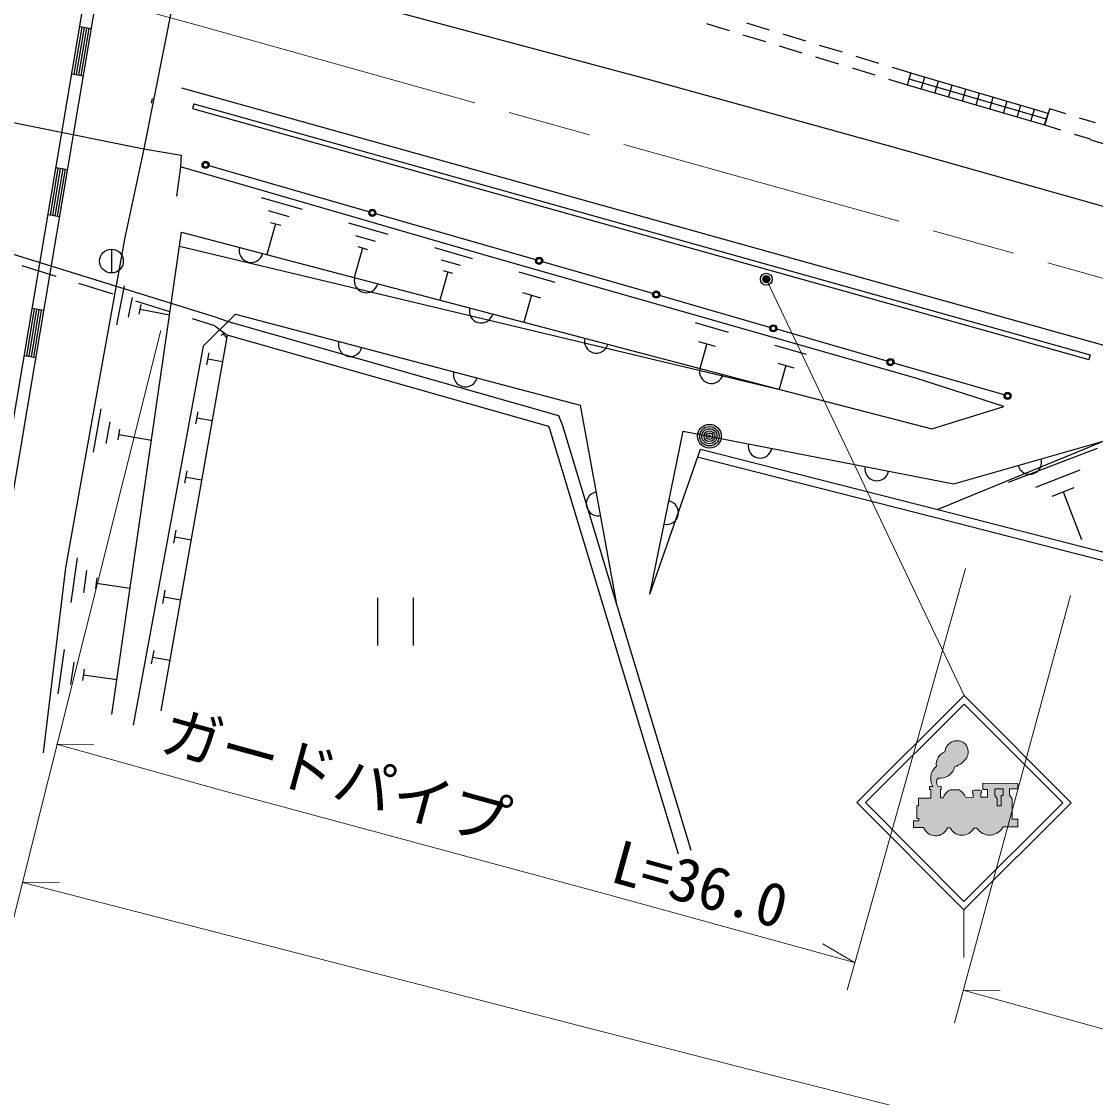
# Model space of a CAD drawing. Units: millimetres, scale not verified. Extents: x 40000 to 680000, y 20000 to 380000.
# Drawn here: x 392987 to 438120, y 241452 to 286654 of the extents above; entities that cross this region are included whole.
import ezdxf
from ezdxf.enums import TextEntityAlignment as Align

# ---------------------------------------------------------------- set-up
doc = ezdxf.new("R2010")
doc.units = ezdxf.units.MM
doc.header["$LTSCALE"] = 1000
doc.header["$PDMODE"] = 32
doc.header["$PDSIZE"] = 500
doc.linetypes.add('CHAIN', pattern=[18.5, 12, -1.5, 3.5, -1.5])
for name, color, linetype, lineweight in [('M-BGD', 7, 'Continuous', 25), ('M-BMK', 2, 'CHAIN', 13), ('M-STR-HTXT', 7, 'Continuous', 13), ('M-STR-STRC', 7, 'Continuous', 25)]:
    doc.layers.add(name, color=color, linetype=linetype, lineweight=lineweight)
doc.styles.add('ＭＳ ゴシック', font='')
doc.styles.get('ＭＳ ゴシック').set_extended_font_data('MS Gothic')

msp = doc.modelspace()

# ---------------------------------------------------------------- hatches: boundary and pattern name
at = {"layer": 'M-STR-HTXT'}
for points in [[(431638, 254517), (431496, 254525), (431490, 254534), (431484, 254543), (431478, 254553), (431473, 254562), (431468, 254572), (431463, 254582), (431459, 254592), (431456, 254603), (431452, 254613), (431450, 254624), (431447, 254634), (431445, 254645), (431443, 254656), (431442, 254667), (431441, 254678), (431441, 254689), (431441, 254700), (431442, 254711), (431443, 254722), (431444, 254733), (431446, 254744), (431448, 254754), (431451, 254765), (431454, 254775), (431458, 254786), (431461, 254796), (431466, 254806), (431470, 254816), (431476, 254826), (431481, 254835), (431487, 254845), (431493, 254854), (431500, 254863), (431506, 254871), (431507, 254872), (431531, 254869), (431554, 254866), (431578, 254865), (431601, 254864), (431625, 254865), (431649, 254866), (431672, 254868), (431696, 254871), (431719, 254875), (431742, 254880), (431765, 254886), (431788, 254893), (431811, 254901), (431833, 254909), (431854, 254919), (431876, 254929), (431897, 254940), (431917, 254952), (431937, 254965), (431957, 254979), (431976, 254993), (431994, 255008), (432012, 255023), (432029, 255040), (432045, 255057), (432061, 255075), (432076, 255093), (432091, 255112), (432104, 255131), (432117, 255151), (432129, 255171), (432140, 255192), (432151, 255214), (432160, 255235), (432169, 255257), (432177, 255280), (432184, 255302), (432190, 255325), (432195, 255347), (432228, 255358), (432262, 255369), (432294, 255382), (432327, 255396), (432358, 255412), (432389, 255428), (432420, 255446), (432449, 255465), (432478, 255485), (432506, 255506), (432534, 255529), (432560, 255552), (432585, 255577), (432610, 255602), (432633, 255628), (432655, 255656), (432677, 255684), (432697, 255713), (432716, 255742), (432720, 255749), (432728, 255767), (432736, 255785), (432743, 255803), (432749, 255822), (432754, 255841), (432759, 255860), (432763, 255879), (432766, 255898), (432769, 255918), (432770, 255937), (432771, 255957), (432772, 255977), (432771, 255996), (432770, 256016), (432767, 256035), (432764, 256055), (432761, 256074), (432756, 256093), (432751, 256112), (432745, 256131), (432739, 256149), (432731, 256167), (432723, 256185), (432714, 256203), (432705, 256220), (432695, 256237), (432684, 256253), (432673, 256269), (432661, 256284), (432648, 256299), (432635, 256314), (432621, 256328), (432607, 256341), (432592, 256354), (432577, 256366), (432559, 256377), (432541, 256386), (432523, 256395), (432504, 256403), (432485, 256411), (432466, 256417), (432447, 256423), (432427, 256428), (432407, 256432), (432387, 256436), (432367, 256439), (432347, 256441), (432327, 256442), (432306, 256442), (432286, 256442), (432266, 256441), (432245, 256439), (432225, 256436), (432205, 256432), (432186, 256428), (432166, 256423), (432146, 256417), (432127, 256410), (432108, 256403), (432090, 256395), (432071, 256386), (432054, 256376), (432036, 256366), (432019, 256355), (432002, 256343), (431986, 256331), (431970, 256318), (431955, 256305), (431941, 256290), (431927, 256276), (431913, 256261), (431900, 256245), (431888, 256229), (431876, 256212), (431865, 256195), (431855, 256177), (431846, 256159), (431837, 256141), (431829, 256122), (431821, 256104), (431815, 256084), (431809, 256065), (431804, 256045), (431799, 256025), (431796, 256005), (431793, 255985), (431792, 255975), (431772, 255967), (431752, 255959), (431733, 255950), (431714, 255940), (431695, 255930), (431677, 255919), (431659, 255907), (431642, 255894), (431625, 255881), (431609, 255867), (431593, 255852), (431578, 255837), (431564, 255822), (431550, 255805), (431537, 255789), (431524, 255771), (431512, 255753), (431501, 255735), (431491, 255717), (431481, 255698), (431472, 255678), (431464, 255658), (431457, 255638), (431450, 255618), (431445, 255597), (431440, 255577), (431436, 255556), (431432, 255535), (431430, 255513), (431428, 255492), (431427, 255471), (431427, 255449), (431428, 255428), (431430, 255407), (431433, 255386), (431434, 255375), (431414, 255357), (431395, 255339), (431376, 255319), (431358, 255299), (431341, 255278), (431325, 255257), (431310, 255235), (431295, 255212), (431281, 255189), (431269, 255165), (431257, 255141), (431246, 255116), (431236, 255091), (431228, 255066), (431220, 255040), (431213, 255014), (431207, 254988), (431203, 254961), (431199, 254935), (431196, 254908), (431195, 254881), (431194, 254854), (431195, 254827), (431196, 254800), (431199, 254773), (431203, 254747), (431207, 254720), (431213, 254694), (431220, 254668), (431228, 254642), (431237, 254617), (431246, 254592), (431257, 254567), (431269, 254543), (431282, 254519), (431284, 254515), (431149, 254515), (431149, 254387), (431203, 254387), (431203, 254026), (430680, 254027), (430679, 253702), (430611, 253702), (430611, 253168), (430697, 253168), (430697, 253074), (430473, 253074), (430473, 252800), (430899, 252800), (430906, 252780), (430914, 252761), (430923, 252742), (430932, 252723), (430942, 252705), (430953, 252687), (430965, 252670), (430977, 252653), (430990, 252637), (431004, 252621), (431018, 252606), (431032, 252591), (431048, 252577), (431064, 252563), (431080, 252551), (431097, 252538), (431114, 252527), (431132, 252516), (431150, 252506), (431169, 252496), (431188, 252488), (431207, 252480), (431227, 252473), (431246, 252466), (431266, 252461), (431287, 252456), (431307, 252452), (431328, 252448), (431348, 252446), (431369, 252444), (431390, 252444), (431411, 252444), (431432, 252444), (431453, 252446), (431473, 252449), (431494, 252452), (431514, 252456), (431534, 252461), (431555, 252467), (431574, 252473), (431594, 252480), (431613, 252488), (431632, 252497), (431651, 252507), (431669, 252517), (431687, 252528), (431704, 252539), (431721, 252552), (431737, 252565), (431753, 252578), (431768, 252592), (431783, 252607), (431797, 252622), (431810, 252638), (431823, 252655), (431836, 252671), (431847, 252689), (431858, 252707), (431868, 252725), (431878, 252743), (431886, 252762), (431893, 252779), (432009, 252779), (432019, 252760), (432030, 252740), (432042, 252722), (432054, 252703), (432067, 252686), (432081, 252668), (432095, 252652), (432111, 252636), (432126, 252620), (432143, 252605), (432159, 252591), (432177, 252578), (432195, 252565), (432213, 252553), (432232, 252541), (432252, 252531), (432271, 252521), (432291, 252512), (432312, 252503), (432333, 252496), (432354, 252489), (432375, 252483), (432397, 252478), (432418, 252474), (432440, 252471), (432462, 252468), (432484, 252467), (432506, 252466), (432528, 252466), (432550, 252467), (432572, 252469), (432594, 252472), (432616, 252476), (432638, 252480), (432659, 252485), (432680, 252492), (432701, 252499), (432722, 252506), (432742, 252515), (432762, 252524), (432782, 252535), (432801, 252546), (432820, 252557), (432838, 252570), (432856, 252583), (432873, 252597), (432890, 252611), (432906, 252626), (432921, 252642), (432936, 252658), (432950, 252675), (432964, 252693), (432977, 252711), (432989, 252729), (433000, 252748), (433007, 252760), (433140, 252760), (433154, 252740), (433169, 252720), (433185, 252700), (433201, 252682), (433219, 252664), (433237, 252646), (433255, 252630), (433274, 252614), (433294, 252598), (433315, 252584), (433336, 252571), (433357, 252558), (433379, 252546), (433402, 252535), (433424, 252525), (433448, 252516), (433471, 252507), (433495, 252500), (433519, 252494), (433543, 252488), (433568, 252484), (433593, 252480), (433618, 252478), (433643, 252476), (433667, 252475), (433692, 252476), (433717, 252477), (433742, 252479), (433767, 252483), (433792, 252487), (433816, 252492), (433840, 252498), (433864, 252506), (433888, 252514), (433911, 252523), (433934, 252533), (433956, 252543), (433979, 252555), (434000, 252568), (434021, 252581), (434042, 252595), (434062, 252610), (434081, 252626), (434100, 252642), (434118, 252660), (434135, 252678), (434152, 252696), (434168, 252715), (434183, 252735), (434197, 252756), (434211, 252777), (434224, 252798), (434236, 252820), (434237, 252822), (434854, 252821), (434855, 253121), (434855, 253139), (434618, 253139), (434619, 253999), (434504, 254172), (434504, 254415), (434862, 254414), (434863, 254648), (433390, 254650), (433390, 254397), (433586, 254397), (433586, 254066), (433300, 254066), (433300, 254248), (433328, 254248), (433328, 254336), (433267, 254364), (433040, 254364), (432946, 254339), (432946, 254241), (432982, 254241), (432982, 254061), (432661, 254062), (432651, 254085), (432641, 254107), (432629, 254130), (432617, 254151), (432603, 254173), (432589, 254193), (432575, 254214), (432559, 254233), (432543, 254252), (432526, 254270), (432508, 254288), (432489, 254305), (432470, 254321), (432450, 254336), (432430, 254351), (432409, 254365), (432388, 254378), (432384, 254380), (432008, 254380), (431986, 254368), (431965, 254354), (431945, 254340), (431925, 254325), (431906, 254310), (431887, 254293), (431869, 254276), (431852, 254258), (431836, 254240), (431820, 254221), (431805, 254201), (431791, 254180), (431777, 254160), (431765, 254138), (431753, 254116), (431742, 254094), (431732, 254071), (431723, 254048), (431719, 254037), (431601, 254037), (431601, 254396), (431638, 254396)], [(434151, 253700), (434152, 254132), (434233, 254132), (434233, 254415), (433887, 254416), (433887, 254150), (433990, 253994), (433990, 253700)]]:
    msp.add_hatch(color=256, dxfattribs=at).paths.add_polyline_path(points)

# ---------------------------------------------------------------- linework, layer by layer
at = {"layer": 'M-BGD'}
for p, q in [((393054, 272323), (395593, 287384)), ((393547, 272239), (396085, 287293)), ((395198, 284441), (395531, 286413)), ((395297, 284424), (395629, 286396)), ((395396, 284407), (395728, 286380)), ((395925, 286346), (395432, 286429)), ((395494, 284391), (395827, 286363)), ((422739, 286260), (421782, 286551)), ((424421, 286292), (423464, 286583)), ((424269, 285795), (423313, 286085)), ((425952, 285827), (424995, 286118)), ((425800, 285330), (424844, 285620)), ((427482, 285362), (426526, 285653)), ((427331, 284864), (426374, 285155)), ((429013, 284897), (428056, 285187)), ((395100, 284457), (395593, 284374)), ((428862, 284399), (427905, 284690)), ((430371, 284484), (429587, 284722)), ((430220, 283986), (430366, 284486)), ((436137, 282795), (430366, 284486)), ((430220, 283986), (429436, 284225)), ((435991, 282296), (430220, 283986)), ((436064, 282546), (430293, 284236)), ((430796, 283818), (430947, 284315)), ((431372, 283649), (431523, 284147)), ((431948, 283480), (432099, 283978)), ((398443, 283230), (398496, 283422)), ((432524, 283312), (432675, 283809)), ((433099, 283143), (433251, 283641)), ((433675, 282974), (433826, 283472)), ((400222, 283198), (400168, 283005)), ((400168, 283005), (437843, 272454)), ((400222, 283198), (437896, 272647)), ((434251, 282806), (434402, 283303)), ((434827, 282637), (434978, 283135)), ((435991, 282296), (436204, 282984)), ((436874, 282777), (436204, 282984)), ((435403, 282468), (435554, 282966)), ((435979, 282300), (436130, 282797)), ((438117, 282393), (437447, 282600)), ((436661, 282089), (435991, 282296)), ((437905, 281705), (437234, 281912)), ((438963, 281360), (437901, 281688)), ((394201, 278524), (394534, 280496)), ((394300, 278507), (394632, 280480)), ((394398, 278491), (394731, 280463)), ((394928, 280430), (394435, 280513)), ((394497, 278474), (394829, 280446)), ((407586, 278659), (400867, 280590)), ((403053, 279265), (404777, 278767)), ((394102, 278541), (394596, 278458)), ((403359, 278710), (404222, 278461)), ((414594, 276646), (407875, 278577)), ((403666, 278154), (403292, 276861)), ((403450, 278217), (403881, 278092)), ((406734, 278202), (408388, 277724)), ((396783, 257542), (399705, 277804)), ((399705, 277804), (424908, 271176)), ((407028, 277669), (407855, 277430)), ((399621, 277221), (424908, 271176)), ((407322, 277136), (406963, 275896)), ((407115, 277196), (407529, 277076)), ((410344, 277159), (411929, 276701)), ((396765, 277090), (396765, 276090)), ((410625, 276648), (411418, 276419)), ((394447, 275941), (393014, 276385)), ((410709, 276195), (411105, 276080)), ((419516, 275226), (414882, 276563)), ((410907, 276137), (410564, 274949)), ((413884, 276136), (415401, 275698)), ((396835, 275202), (395402, 275645)), ((396998, 273907), (397315, 275545)), ((397487, 274237), (397646, 275056)), ((399223, 274462), (397790, 274906)), ((414044, 275268), (414803, 275049)), ((414423, 275158), (414095, 274020)), ((424438, 273806), (419804, 275143)), ((393204, 272608), (393536, 274580)), ((393302, 272591), (393635, 274563)), ((393401, 272574), (393733, 274546)), ((393931, 274513), (393438, 274596)), ((393500, 272558), (393832, 274530)), ((397936, 274362), (398015, 274772)), ((397976, 274567), (399204, 274329)), ((401116, 273875), (400178, 274166)), ((401219, 274210), (401844, 273996)), ((421292, 274005), (422678, 273610)), ((401636, 273484), (398847, 257699)), ((401116, 273875), (401636, 273484)), ((401383, 273462), (401516, 273594)), ((401450, 273528), (401615, 273361)), ((429360, 272387), (424726, 273723)), ((421440, 273213), (422133, 273016)), ((421787, 273114), (421490, 272075)), ((424632, 273052), (425956, 272674)), ((393105, 272624), (393598, 272541)), ((400777, 272237), (400868, 272730)), ((437896, 272647), (437843, 272454)), ((390440, 256848), (393054, 272323)), ((390933, 256764), (393547, 272239)), ((400822, 272483), (401439, 272369)), ((424774, 272295), (425436, 272106)), ((425105, 272201), (424821, 271208)), ((434282, 270967), (429648, 272303)), ((396013, 268560), (396337, 270376)), ((400318, 269753), (400412, 270262)), ((400365, 270008), (401001, 269890)), ((396548, 268933), (396710, 269841)), ((397042, 269079), (397123, 269533)), ((397083, 269306), (398445, 269063)), ((419394, 262598), (421519, 268694)), ((434464, 267296), (438198, 268733)), ((399856, 267254), (399953, 267779)), ((435613, 267095), (437480, 267813)), ((399905, 267516), (400560, 267395)), ((436295, 266715), (437229, 267074)), ((436762, 266894), (437534, 264888)), ((399392, 264739), (399491, 265280)), ((399442, 265010), (400117, 264885)), ((395069, 262244), (395333, 264123)), ((395605, 262648), (395737, 263588)), ((396107, 262817), (396173, 263287)), ((396140, 263052), (397549, 262854)), ((398924, 262209), (399027, 262765)), ((398976, 262487), (399670, 262359)), ((407949, 262437), (407949, 260437)), ((409449, 262437), (409449, 260437)), ((394530, 258403), (394792, 260270)), ((398454, 259663), (398559, 260234)), ((398507, 259949), (399221, 259817)), ((395062, 258804), (395193, 259737)), ((395562, 258972), (395627, 259439)), ((395595, 259205), (396995, 259009))]:
    msp.add_line(p, q, dxfattribs=at)
for points in [[(387358, 283472), (388843, 292889), (393687, 291454), (399771, 289567), (398125, 281302)], [(379913, 285262), (387358, 283472), (398125, 281302), (399702, 281043), (399674, 280555), (399499, 279315)], [(398125, 281302), (397324, 277575), (396113, 270831), (394842, 263703), (393891, 255927)], [(424908, 271176), (431242, 269539), (434274, 270487), (430569, 271669), (412843, 276729), (399674, 280555)], [(401219, 274210), (384015, 279540), (382483, 279582)], [(401978, 274357), (400614, 273010), (397673, 257088)], [(421125, 251833), (415729, 269662), (415573, 270091), (401787, 274013)], [(401978, 274357), (416466, 270530), (417973, 262248)], [(420599, 251674), (415207, 269488), (415152, 269639), (401636, 273484)], [(419394, 262598), (420794, 269446), (432162, 267226), (438542, 269048)], [(523972, 250913), (523410, 250747), (519848, 250158), (517191, 249997), (514086, 249991), (511013, 250173), (508832, 250377), (507330, 250624), (505538, 250994), (503635, 251330), (501954, 251678), (499873, 252126), (496844, 252848), (494265, 253553), (491136, 254384), (485680, 255926), (483466, 256496), (479783, 257526), (476144, 258555), (461100, 262780), (438867, 268973), (438542, 269048), (431500, 266153)], [(421519, 268694), (431500, 266153), (437439, 264628), (441831, 263508), (450056, 261480), (451137, 261218), (456846, 259796), (458036, 259505), (460607, 258856), (464924, 257736), (471499, 256058)], [(421433, 268354), (431413, 265814), (437352, 264289), (441745, 263169), (449973, 261140), (451053, 260878), (456762, 259456), (457952, 259165), (460520, 258516), (464837, 257397), (471412, 255719)]]:
    msp.add_lwpolyline(points, dxfattribs=at)
for centre, radius in [((400723, 280632), 150), ((400723, 280632), 120), ((400723, 280632), 100), ((400723, 280632), 100), ((400723, 280632), 100), ((400723, 280632), 100), ((407731, 278618), 150), ((407731, 278618), 120), ((407731, 278618), 100), ((407731, 278618), 100), ((407731, 278618), 100), ((407731, 278618), 100), ((396765, 276590), 500), ((414738, 276604), 150), ((414738, 276604), 120), ((414738, 276604), 100), ((414738, 276604), 100), ((414738, 276604), 100), ((414738, 276604), 100), ((424286, 275829), 150), ((424286, 275829), 120), ((424286, 275829), 90), ((424286, 275829), 60), ((424286, 275829), 30), ((424286, 275829), 20), ((419660, 275184), 150), ((419660, 275184), 120), ((419660, 275184), 100), ((419660, 275184), 100), ((419660, 275184), 100), ((419660, 275184), 100), ((424582, 273765), 150), ((424582, 273765), 120), ((424582, 273765), 100), ((424582, 273765), 100), ((424582, 273765), 100), ((424582, 273765), 100), ((429504, 272345), 150), ((429504, 272345), 120), ((429504, 272345), 100), ((429504, 272345), 100), ((429504, 272345), 100), ((429504, 272345), 100), ((434426, 270925), 150), ((434426, 270925), 120), ((434426, 270925), 100), ((434426, 270925), 100), ((434426, 270925), 100), ((434426, 270925), 100), ((421895, 269231), 500), ((421895, 269231), 409), ((421895, 269231), 318), ((421895, 269231), 227), ((421895, 269231), 136), ((421895, 269231), 45.5)]:
    msp.add_circle(centre, radius, dxfattribs=at)
for centre, start, end in [((402635, 277034), 165.2651, 345.265), ((407471, 275762), 165.2651, 345.265), ((412306, 274490), 165.2651, 345.265), ((406805, 273082), 165.2003, 345.2003), ((417142, 273219), 165.2651, 345.265), ((411639, 271805), 165.2003, 345.2003), ((421978, 271947), 165.2651, 345.265), ((424024, 268815), 168.9481, 348.9481), ((435352, 268137), 195.944, 15.944), ((428932, 267857), 168.9481, 348.9481), ((417219, 266389), 100.3143, 280.3143), ((420094, 266022), 258.4469, 78.4469)]:
    msp.add_arc(centre, 500, start, end, dxfattribs=at)
msp.add_point((424286, 275829), dxfattribs=at)
at = {"layer": 'M-BMK'}
msp.add_line((400478, 286470), (497226, 259441), dxfattribs=at)
msp.add_lwpolyline([(376849, 293130), (391152, 289051), (400478, 286470)], dxfattribs=at)
at = {"layer": 'M-STR-HTXT'}
for p, q in [((424351, 275693), (432602, 258333)), ((398844, 273678), (392546, 248582)), ((432658, 263672), (427679, 245966)), ((437076, 262537), (432190, 244585)), ((428096, 253840), (432602, 258333)), ((437096, 253827), (432602, 258333)), ((428449, 253839), (432602, 257980)), ((436743, 253827), (432602, 257980)), ((394461, 256294), (396013, 256276)), ((431149, 254515), (431149, 254387)), ((431284, 254515), (431149, 254515)), ((431496, 254525), (431638, 254517)), ((431638, 254517), (431638, 254396)), ((433390, 254650), (434863, 254648)), ((433390, 254397), (433390, 254650)), ((434863, 254648), (434862, 254414)), ((431149, 254387), (431203, 254387)), ((431203, 254387), (431203, 254026)), ((431601, 254396), (431601, 254037)), ((431638, 254396), (431601, 254396)), ((432008, 254380), (432384, 254380)), ((432661, 254062), (432982, 254061)), ((432946, 254339), (433040, 254364)), ((432946, 254241), (432946, 254339)), ((432982, 254241), (432946, 254241)), ((432982, 254061), (432982, 254241)), ((433040, 254364), (433267, 254364)), ((433267, 254364), (433328, 254336)), ((433328, 254248), (433300, 254248)), ((433300, 254248), (433300, 254066)), ((433300, 254066), (433586, 254066)), ((433328, 254336), (433328, 254248)), ((433586, 254397), (433390, 254397)), ((433586, 254066), (433586, 254397)), ((433887, 254416), (433887, 254150)), ((434233, 254415), (433887, 254416)), ((433990, 253994), (433887, 254150)), ((434151, 253700), (434152, 254132)), ((434152, 254132), (434233, 254132)), ((434233, 254132), (434233, 254415)), ((434504, 254415), (434504, 254172)), ((434862, 254414), (434504, 254415)), ((434504, 254172), (434619, 253999)), ((428096, 253840), (432589, 249333)), ((428449, 253839), (432590, 249686)), ((430611, 253702), (430611, 253168)), ((430679, 253702), (430611, 253702)), ((430680, 254027), (430679, 253702)), ((431203, 254026), (430680, 254027)), ((431601, 254037), (431719, 254037)), ((432590, 249333), (437096, 253827)), ((432590, 249686), (436743, 253827)), ((433990, 253994), (433990, 253700)), ((433990, 253700), (434151, 253700)), ((434619, 253999), (434618, 253139)), ((430611, 253168), (430697, 253168)), ((430697, 253168), (430697, 253074)), ((434618, 253139), (434855, 253139)), ((434855, 253139), (434854, 252821)), ((430473, 253074), (430473, 252800)), ((430697, 253074), (430473, 253074)), ((430473, 252800), (430899, 252800)), ((432009, 252779), (431893, 252779)), ((433140, 252760), (433007, 252760)), ((434854, 252821), (434237, 252822)), ((393036, 250489), (394589, 250503)), ((432590, 249333), (432587, 247333)), ((427998, 247120), (426658, 247904)), ((432565, 245955), (469858, 235607)), ((432565, 245955), (434117, 245939))]:
    msp.add_line(p, q, dxfattribs=at)
for points in [[(394461, 256294), (401173, 254424), (417510, 250009), (427998, 247120)], [(393036, 250489), (407356, 246806), (423581, 242630), (428328, 241427), (446930, 236675), (463169, 232575), (469552, 230935), (477943, 229437), (481547, 228918), (485962, 228419), (491094, 227974), (493886, 227824), (498648, 227578), (506729, 227595), (512063, 227849), (514404, 228032), (519631, 228490), (523715, 229029), (525924, 229399)]]:
    msp.add_lwpolyline(points, dxfattribs=at)
for centre, radius, start, end in [((432307, 255925), 517, 58.5532, 174.4827), ((432272, 255971), 499, 333.6979, 52.4277), ((431971, 255461), 544, 109.2588, 189.102), ((431951, 256210), 897, 285.7911, 329.0648), ((431880, 254854), 685, 130.5274, 209.6698), ((431603, 255468), 604, 260.8392, 348.4829), ((431721, 254692), 280, 139.8661, 216.5457), ((432315, 253829), 632, 119.1418, 160.7202), ((432068, 253826), 638, 21.708, 60.3107), ((431400, 252974), 531, 199.2115, 338.458), ((432513, 253029), 562, 206.3176, 331.5312), ((433670, 253111), 636, 213.4998, 332.9629)]:
    msp.add_arc(centre, radius, start, end, dxfattribs=at)
at = {"layer": 'M-STR-STRC'}
for points in [[(400666, 289236), (419425, 284202), (429604, 281396), (456929, 273675), (479509, 267286), (490339, 264230), (495319, 262864), (498895, 261943), (502595, 261083), (505484, 260527), (508472, 260122), (511150, 259855), (514222, 259711), (517665, 259737), (520434, 259839), (523357, 260110), (526768, 260569), (531433, 261316), (569548, 267702)], [(569637, 261345), (568066, 261395), (566453, 261357), (564484, 261199), (560860, 260627), (541097, 257243), (534479, 256130), (531227, 255591), (527764, 255043), (524544, 254586), (521560, 254279), (518677, 254095), (515937, 254043), (513184, 254092), (510269, 254272), (507657, 254517), (504729, 254940), (502327, 255344), (499866, 255871), (496316, 256820), (442291, 271984), (399731, 283854)]]:
    msp.add_lwpolyline(points, dxfattribs=at)

# ---------------------------------------------------------------- texts
at = {"layer": 'M-STR-HTXT', "style": 'ＭＳ ゴシック'}
for s, rotation, p in [('ガードパイプ', 344.663, (398589, 255517)), ('L=36.0', 344.419, (417510, 250009))]:
    msp.add_text(s, height=1833, rotation=rotation, dxfattribs=at).set_placement(p, align=Align.BOTTOM_LEFT)

doc.saveas('drawing.dxf')
